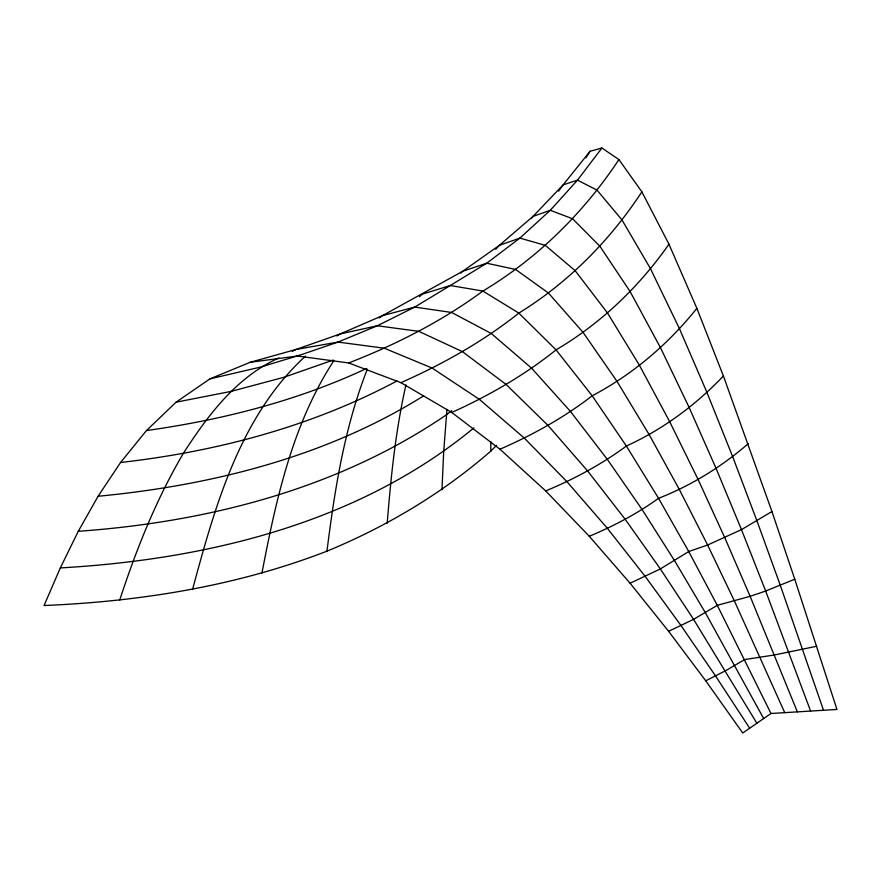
<?xml version="1.0" encoding="UTF-8"?>
<svg xmlns="http://www.w3.org/2000/svg" width="881" height="881" viewBox="0 0 881 881"><rect width="100%" height="100%" fill="white"/><g stroke="black" fill="none" stroke-linecap="round" stroke-linejoin="round"><path stroke-width="1.32" d="M250.237 362.278L297.415 356.012L348.689 362.961L400.899 382.662L451.788 412.484L499.968 449.222L545.713 490.937L589.29 536.276L630.102 583.244L668.613 631.303L705.747 680.815L742.727 733.003L770.996 713.489L836.95 709.447L794.772 579.213L771.943 511.52L723.4 375.967L696.871 308.339L668.965 244.202L641.864 191.827L618.903 159.571L601.91 147.997L590.072 151.268L563.091 184.911L533.016 216.396L499.395 245.314L462.712 271.271L382.508 315.618L340.308 333.921L296.005 349.471L250.237 362.278L209.986 378.852L176.035 402.199L146.466 430.567L120.554 462.492L98.088 496.256L78.277 531.298L60.326 567.915L44.05 605.522C140.365 601.503 236.769 586.118 326.961 551.154C386.44 526.596 442.163 493.503 490.739 451.16L490.849 441.601M441.965 489.693L443.694 451.667L446.953 409.346M387.211 523.204C390.922 476.819 395.646 430.346 405.954 384.898M326.961 551.154C334.725 489.495 344.482 427.362 367.311 369.227M261.91 573.245C276.006 499.802 292.371 424.257 333.822 360.747M192.51 589.565C215.008 506.454 239.841 416.195 305.52 356.1M119.673 600.203C136.269 549.458 156.157 499.549 183.303 453.44C207.663 415.568 236.67 376.815 278.881 357.972M585.92 157.798L590.072 151.268M641.864 191.827C610.059 240.414 568.344 282.548 518.843 313.107C482.953 341.608 442.769 364.194 400.899 382.662M558.609 191.166L563.091 184.911L577.484 180.142L601.91 147.997M618.903 159.571C583.839 212.662 537.564 258.32 482.887 291.06C441.844 321.301 396.12 344.526 348.689 362.961M668.965 244.202C639.154 286.777 600.886 323.448 556.043 349.867C524.294 375.35 488.801 395.712 451.788 412.484M531.287 218.521L533.016 216.396L550.284 210.295L577.484 180.142L596.977 190.098L621.942 219.876L650.464 268.639L679.427 328.624L706.881 392.276L732.585 456.435L756.966 520.88L780.313 585.325L823.515 710.273M696.871 308.339C668.261 344.119 632.767 374.403 592.186 395.8C563.983 417.627 532.62 435.005 499.968 449.222M495.673 249.345L499.395 245.314L519.867 238.101L550.284 210.295L572.617 218.785L599.895 246.262L630.168 291.633L660.486 347.698L689.195 407.595L716.088 468.384L741.483 529.635L765.677 591.041L810.597 711.066M490.739 451.16L496.543 445.334M723.4 375.967C695.781 405.117 662.93 429.322 626.369 446.039C601.558 464.43 574.17 479.044 545.713 490.937M460.807 273.077L462.712 271.271L486.73 263.221L519.867 238.101L545.306 245.347L575.194 270.731L607.483 312.953L639.463 365.351L669.714 421.757L698.082 479.429L724.788 537.729L750.138 596.327L797.382 711.87M419.455 296.655L422.506 294.111L450.323 285.51L486.73 263.221L515.616 269.454L548.423 293.032L583.068 332.379L617.019 381.396L649.132 434.575L679.295 489.396L707.63 545.02L734.468 601.073L784.729 712.652M748.233 443.705C721.605 466.677 691.365 485.508 658.559 498.305C637.117 513.733 613.65 526.111 589.29 536.276M451.733 410.601L446.37 414.808C338.238 488.801 207.685 522.059 78.277 531.298M473.923 427.869C358.644 523.072 206.804 559.6 60.326 567.915M379.193 317.942L382.508 315.618L414.764 307.073L450.323 285.51L482.887 291.06L518.843 313.107L556.043 349.867L592.186 395.8L626.369 446.039L658.559 498.305L688.744 551.528L717.277 605.324L770.996 713.489M771.943 511.52L741.483 529.635L707.63 545.02L688.744 551.528L660.354 568.917L630.102 583.244M423.673 395.833C326.113 456.81 211.726 485.42 98.088 496.256M336.883 335.958L340.308 333.921L377.332 325.772L414.764 307.073L451.634 312.469L491.312 333.514L531.617 368.192L570.492 411.504L607.284 459.287L642.051 509.471L674.626 560.79L705.395 612.78L763.673 718.544M292.338 351.288L296.005 349.471L337.996 342.081L377.332 325.772L418.783 331.344L462.459 351.651L506.135 384.479L547.96 425.391L587.605 470.939L625.169 519.272L660.354 568.917L693.578 619.365L756.878 723.235M397.023 380.922C311.533 426.635 216.528 451.601 120.554 462.492M705.747 680.815L725.526 670.749L744.632 659.583L774.421 654.968L816.72 646.258M668.613 631.303L693.578 619.365L717.277 605.324L750.138 596.327L765.677 591.041L794.772 579.213M366.518 368.478C297.106 401.031 222.166 419.874 146.466 430.567M333.216 360.043L283.968 377.266L230.932 391.428L176.035 402.199M297.415 356.012L337.996 342.081L384.248 348.193L432.097 368.06L479.297 399.291L524.228 438.022L566.846 481.577L607.35 528.303L645.277 576.515L681.09 625.664L715.57 676.002L749.676 728.213M299.144 355.373L260.545 367.091L209.986 378.852"/></g></svg>
